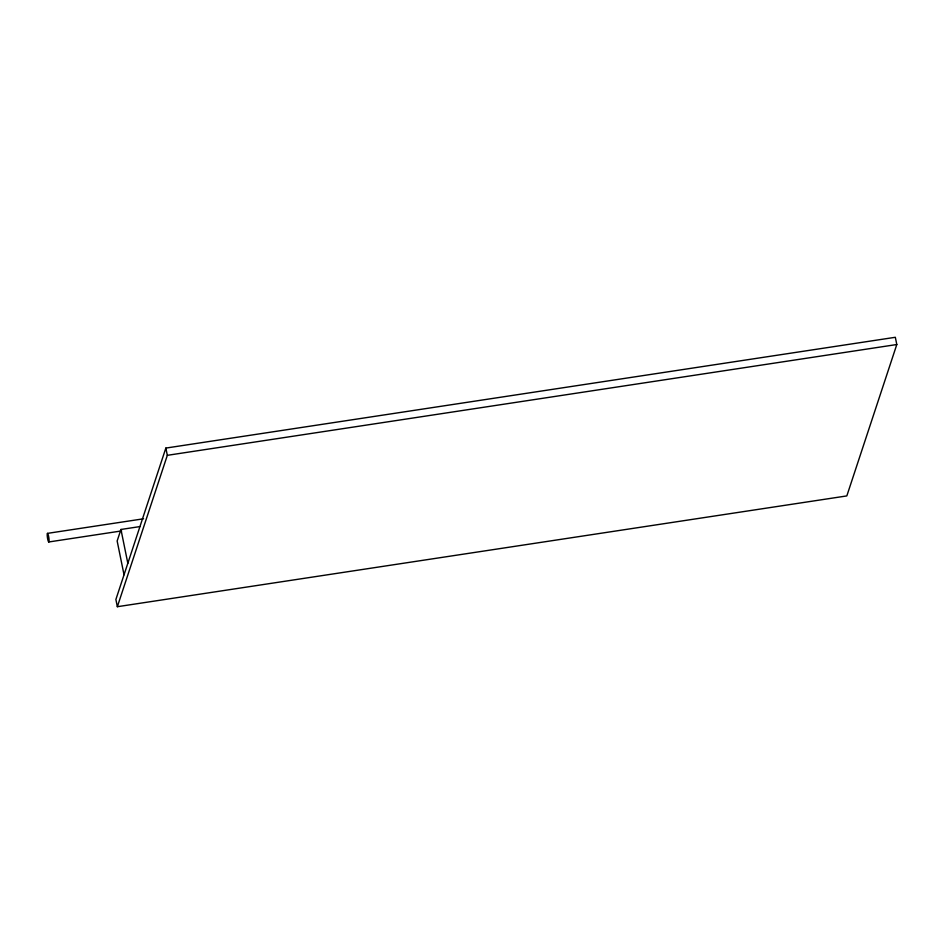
<?xml version="1.0" encoding="UTF-8"?>
<svg xmlns="http://www.w3.org/2000/svg" width="944" height="944" viewBox="0 0 944 944"><rect width="100%" height="100%" fill="white"/><g stroke="black" fill="none" stroke-linecap="round" stroke-linejoin="round"><path stroke-width="1.42" d="M139.854 526.599L120.95 529.466L117.15 540.983L124.03 574.79M165.849 448.081L115.888 599.475L117.351 606.709L846.827 495.919L896.8 344.525L895.325 337.291L165.849 448.081L167.324 455.327L117.351 606.709M167.324 455.327L896.8 344.525M47.483 533.372L143.571 518.787M48.758 541.974A4.354 0.696 81.4 0 0 48.463 535.637A4.354 0.696 81.4 0 0 47.212 535.425A4.354 0.696 81.4 0 0 48.758 541.974L121.611 530.917M120.95 529.466L127.829 563.273"/></g></svg>
